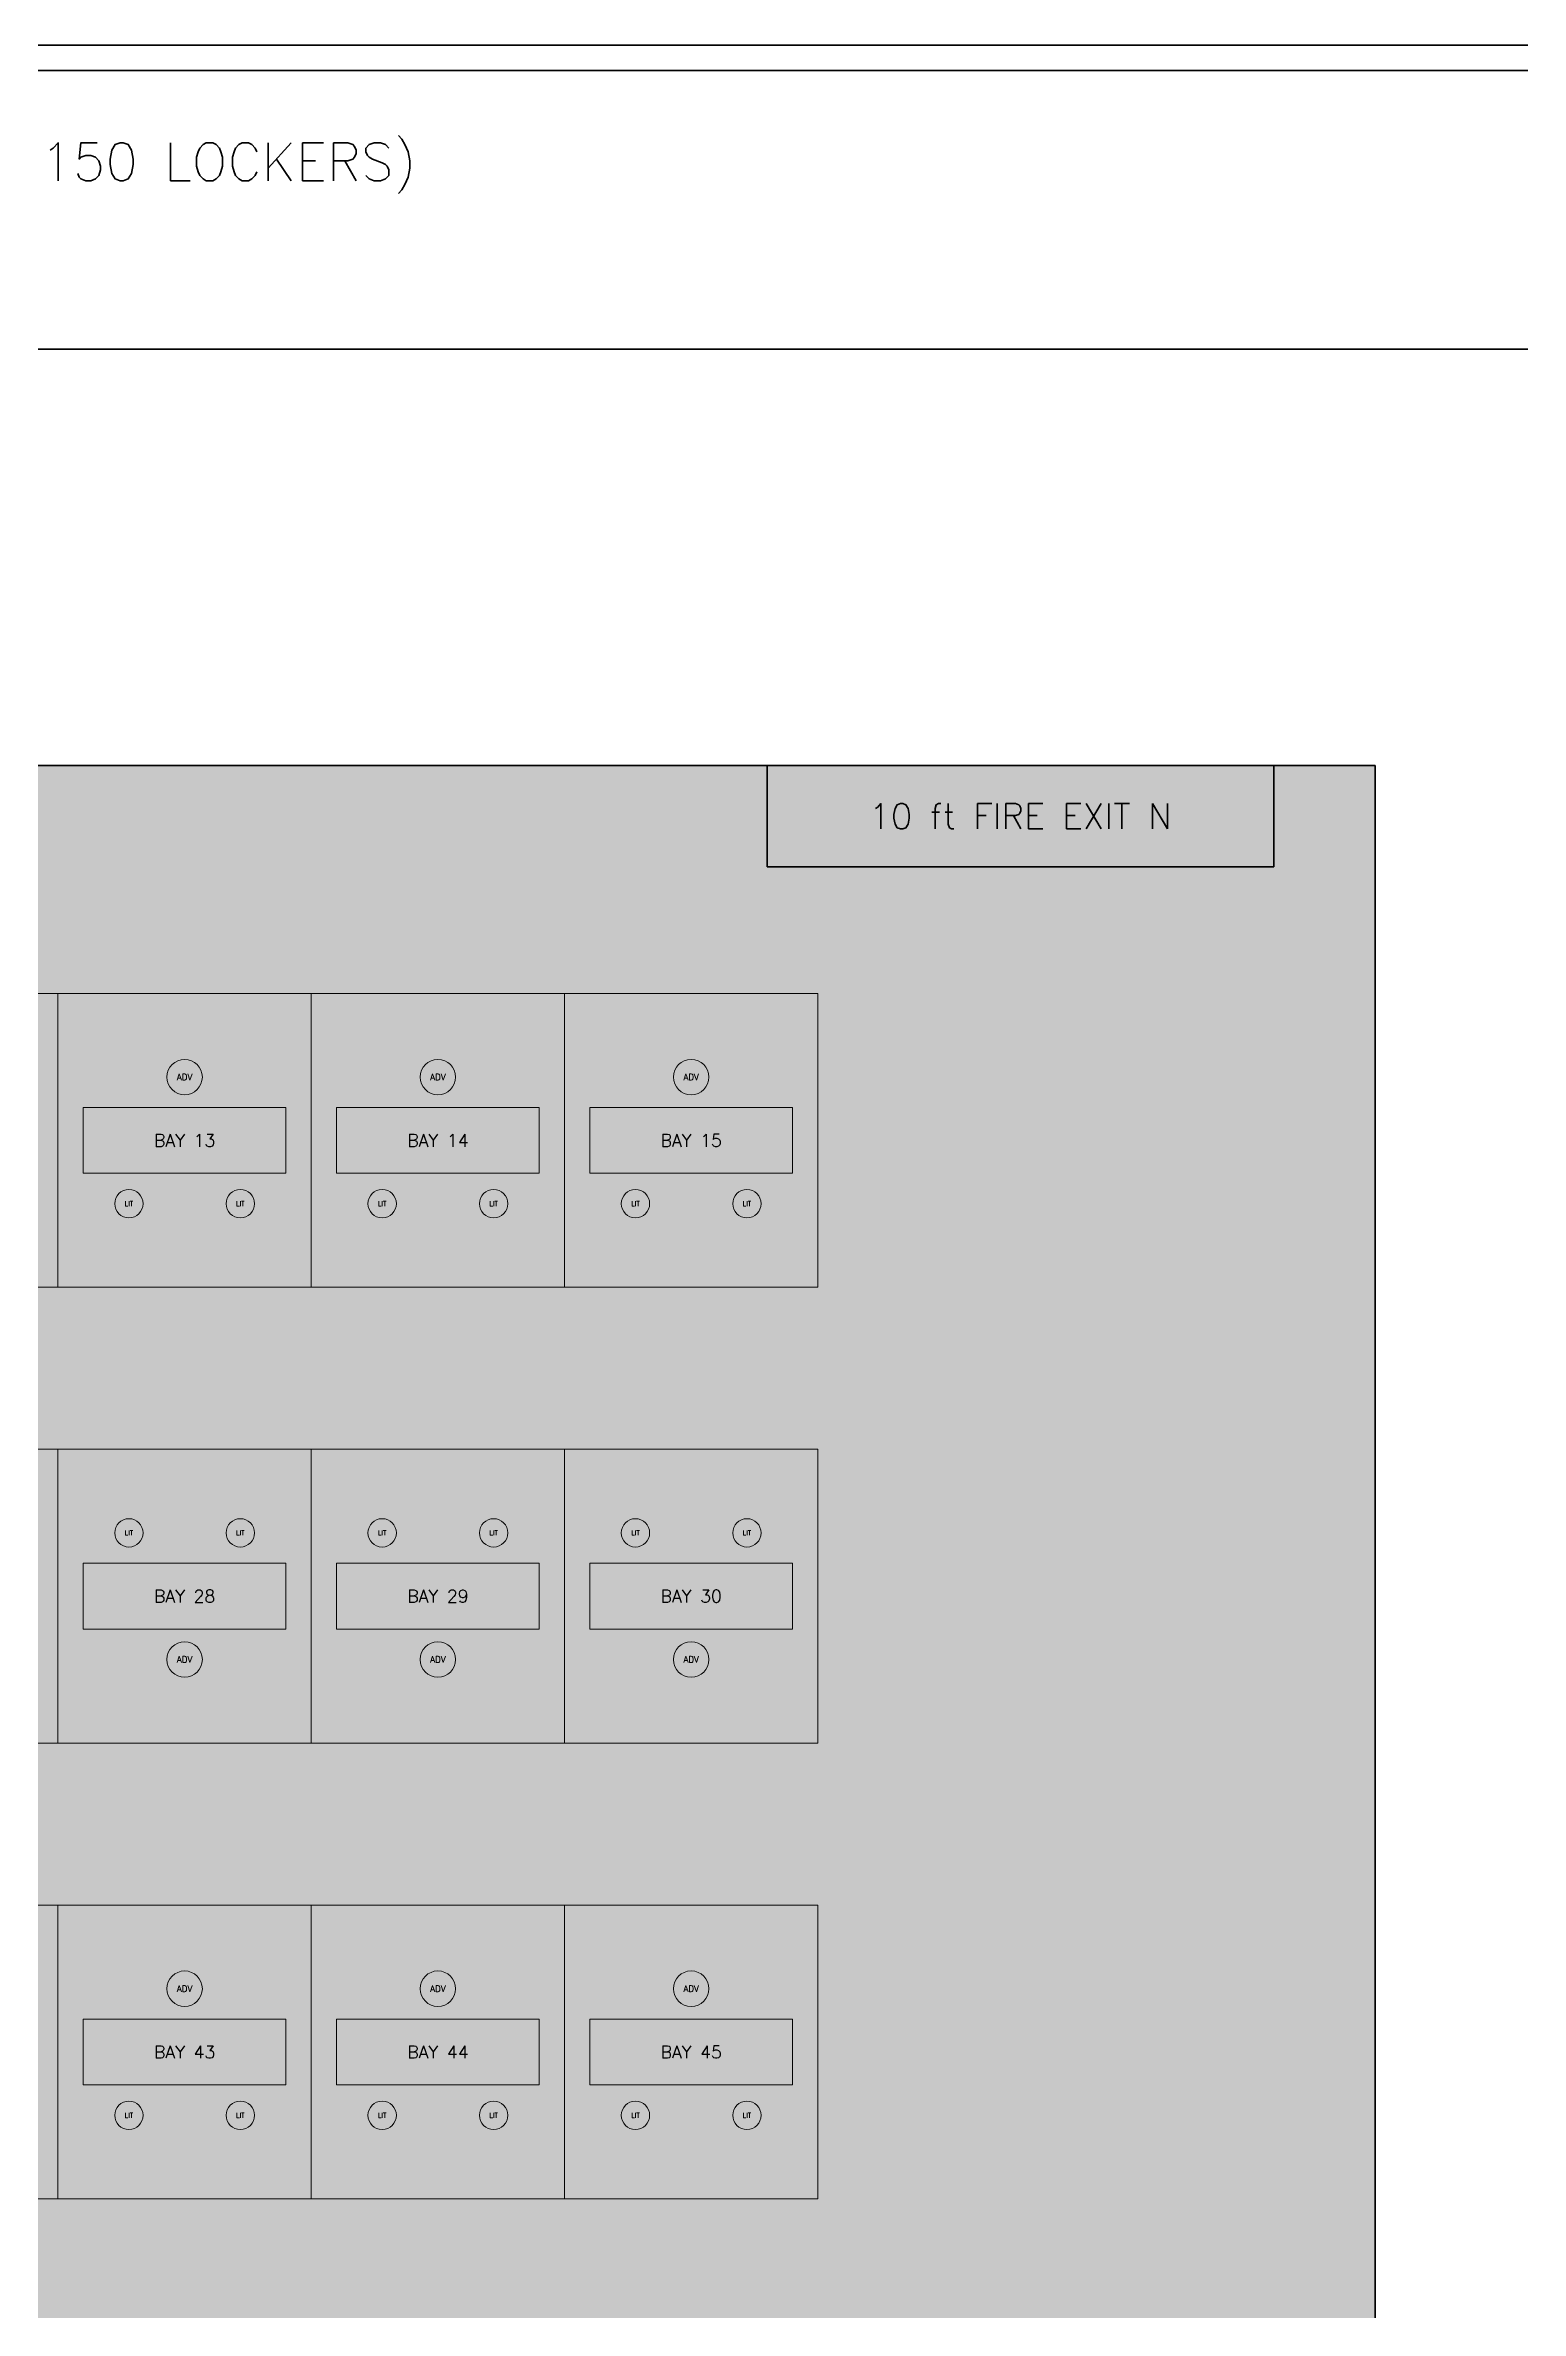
# Model space of a CAD drawing. Header units: inches. Extents: x 0 to 1800, y 0 to 1191.
# Drawn here: x 1101 to 1450, y 654 to 1191 of the extents above; entities that cross this region are included whole.
import ezdxf
from ezdxf.enums import TextEntityAlignment as Align

# ---------------------------------------------------------------- set-up
doc = ezdxf.new("R2010")
doc.units = ezdxf.units.IN
doc.header["$MEASUREMENT"] = 0
for name, color, linetype in [('A-BAY', 3, 'Continuous'), ('A-DOOR', 2, 'Continuous'), ('A-FURN', 1, 'Continuous'), ('A-HATCH', 8, 'Continuous'), ('A-JALI', 6, 'Continuous'), ('A-TEXT-TTL', 7, 'Continuous'), ('A-TTLB', 7, 'Continuous'), ('A-WALL', 7, 'Continuous')]:
    doc.layers.add(name, color=color, linetype=linetype)
doc.styles.add('SIMPLEX', font='simplex.shx')

msp = doc.modelspace()

# ---------------------------------------------------------------- hatches: boundary and pattern name
at = {"layer": 'A-HATCH'}
h = msp.add_hatch(dxfattribs=at)
h.set_pattern_fill('ANSI31')
h.paths.add_polyline_path([(336, 132), (1416, 132), (1416, 1020), (336, 1020)])
h = msp.add_hatch(dxfattribs=at)
h.set_pattern_fill('SOLID')
h.paths.add_polyline_path([(345, 141), (1407, 141), (1407, 1011), (345, 1011)])

# ---------------------------------------------------------------- linework, layer by layer
at = {"layer": 'A-BAY', "lineweight": 15}
for p, q in [((1104, 896.4), (1104, 966)), ((1164, 896.4), (1164, 966)), ((1224, 896.4), (1224, 966)), ((1284, 896.4), (1284, 966)), ((1044, 896.4), (1104, 896.4)), ((1104, 896.4), (1164, 896.4)), ((1164, 896.4), (1224, 896.4)), ((1224, 896.4), (1284, 896.4)), ((1104, 788.4), (1104, 858)), ((1164, 788.4), (1164, 858)), ((1224, 788.4), (1224, 858)), ((1284, 788.4), (1284, 858)), ((1044, 788.4), (1104, 788.4)), ((1104, 788.4), (1164, 788.4)), ((1164, 788.4), (1224, 788.4)), ((1224, 788.4), (1284, 788.4)), ((1104, 680.4), (1104, 750)), ((1164, 680.4), (1164, 750)), ((1224, 680.4), (1224, 750)), ((1284, 680.4), (1284, 750)), ((1044, 680.4), (1104, 680.4)), ((1104, 680.4), (1164, 680.4)), ((1164, 680.4), (1224, 680.4)), ((1224, 680.4), (1284, 680.4))]:
    msp.add_line(p, q, dxfattribs=at)
at = {"layer": 'A-DOOR', "lineweight": 40}
for p, q in [((1392, 1020), (1272, 1020)), ((1272, 1020), (1272, 996)), ((1392, 996), (1392, 1020)), ((1272, 996), (1392, 996))]:
    msp.add_line(p, q, dxfattribs=at)
at = {"layer": 'A-FURN', "lineweight": 20}
for p, q in [((1158, 939), (1110, 939)), ((1110, 939), (1110, 923.4)), ((1158, 923.4), (1158, 939)), ((1218, 939), (1170, 939)), ((1170, 939), (1170, 923.4)), ((1218, 923.4), (1218, 939)), ((1278, 939), (1230, 939)), ((1230, 939), (1230, 923.4)), ((1278, 923.4), (1278, 939)), ((1110, 923.4), (1158, 923.4)), ((1170, 923.4), (1218, 923.4)), ((1230, 923.4), (1278, 923.4)), ((1158, 831), (1110, 831)), ((1110, 831), (1110, 815.4)), ((1158, 815.4), (1158, 831)), ((1218, 831), (1170, 831)), ((1170, 831), (1170, 815.4)), ((1218, 815.4), (1218, 831)), ((1278, 831), (1230, 831)), ((1230, 831), (1230, 815.4)), ((1278, 815.4), (1278, 831)), ((1110, 815.4), (1158, 815.4)), ((1170, 815.4), (1218, 815.4)), ((1230, 815.4), (1278, 815.4)), ((1158, 723), (1110, 723)), ((1110, 723), (1110, 707.4)), ((1158, 707.4), (1158, 723)), ((1218, 723), (1170, 723)), ((1170, 723), (1170, 707.4)), ((1218, 707.4), (1218, 723)), ((1278, 723), (1230, 723)), ((1230, 723), (1230, 707.4)), ((1278, 707.4), (1278, 723)), ((1110, 707.4), (1158, 707.4)), ((1170, 707.4), (1218, 707.4)), ((1230, 707.4), (1278, 707.4))]:
    msp.add_line(p, q, dxfattribs=at)
at = {"layer": 'A-FURN', "lineweight": 18}
for centre in [(1134, 946.2), (1194, 946.2), (1254, 946.2), (1134, 808.2), (1194, 808.2), (1254, 808.2), (1134, 730.2), (1194, 730.2), (1254, 730.2)]:
    msp.add_circle(centre, 4.2, dxfattribs=at)
at = {"layer": 'A-FURN', "lineweight": 15}
for centre in [(1120.8, 916.2), (1147.2, 916.2), (1180.8, 916.2), (1207.2, 916.2), (1240.8, 916.2), (1267.2, 916.2), (1120.8, 838.2), (1147.2, 838.2), (1180.8, 838.2), (1207.2, 838.2), (1240.8, 838.2), (1267.2, 838.2), (1120.8, 700.2), (1147.2, 700.2), (1180.8, 700.2), (1207.2, 700.2), (1240.8, 700.2), (1267.2, 700.2)]:
    msp.add_circle(centre, 3.36, dxfattribs=at)
at = {"layer": 'A-JALI', "lineweight": 20}
for p, q in [((1044, 966), (1104, 966)), ((1104, 966), (1164, 966)), ((1104, 896.4), (1104, 966)), ((1164, 966), (1224, 966)), ((1164, 896.4), (1164, 966)), ((1224, 966), (1284, 966)), ((1224, 896.4), (1224, 966)), ((1044, 858), (1104, 858)), ((1104, 858), (1164, 858)), ((1104, 788.4), (1104, 858)), ((1164, 858), (1224, 858)), ((1164, 788.4), (1164, 858)), ((1224, 858), (1284, 858)), ((1224, 788.4), (1224, 858)), ((1044, 750), (1104, 750)), ((1104, 750), (1164, 750)), ((1104, 680.4), (1104, 750)), ((1164, 750), (1224, 750)), ((1164, 680.4), (1164, 750)), ((1224, 750), (1284, 750)), ((1224, 680.4), (1224, 750))]:
    msp.add_line(p, q, dxfattribs=at)
at = {"layer": 'A-TTLB', "lineweight": 50}
msp.add_line((1800, 1190.66), (0, 1190.66), dxfattribs=at)
at = {"layer": 'A-TTLB', "lineweight": 25}
msp.add_line((1794, 1184.66), (6, 1184.66), dxfattribs=at)
at = {"layer": 'A-TTLB', "lineweight": 35}
for p, q in [((1794, 1184.66), (6, 1184.66)), ((6, 1118.66), (1794, 1118.66))]:
    msp.add_line(p, q, dxfattribs=at)
at = {"layer": 'A-WALL', "lineweight": 50}
for p, q in [((1416, 1020), (336, 1020)), ((1416, 132), (1416, 1020))]:
    msp.add_line(p, q, dxfattribs=at)

# ---------------------------------------------------------------- texts
at = {"layer": 'A-BAY', "style": 'SIMPLEX'}
for s, p in [('BAY 13', (1134, 931.2)), ('BAY 14', (1194, 931.2)), ('BAY 15', (1254, 931.2)), ('BAY 28', (1134, 823.2)), ('BAY 29', (1194, 823.2)), ('BAY 30', (1254, 823.2)), ('BAY 43', (1134, 715.2)), ('BAY 44', (1194, 715.2)), ('BAY 45', (1254, 715.2))]:
    msp.add_text(s, height=3, dxfattribs=at).set_placement(p, align=Align.MIDDLE_CENTER)
at = {"layer": 'A-DOOR', "style": 'SIMPLEX'}
msp.add_text('10 ft FIRE EXIT N', height=6, dxfattribs=at).set_placement((1332, 1008), align=Align.MIDDLE_CENTER)
at = {"layer": 'A-FURN', "style": 'SIMPLEX'}
for s, height, p in [('ADV', 1.5, (1134, 946.2)), ('ADV', 1.5, (1194, 946.2)), ('ADV', 1.5, (1254, 946.2)), ('LIT', 1.125, (1120.8, 916.2)), ('LIT', 1.125, (1147.2, 916.2)), ('LIT', 1.125, (1180.8, 916.2)), ('LIT', 1.125, (1207.2, 916.2)), ('LIT', 1.125, (1240.8, 916.2)), ('LIT', 1.125, (1267.2, 916.2)), ('LIT', 1.125, (1120.8, 838.2)), ('LIT', 1.125, (1147.2, 838.2)), ('LIT', 1.125, (1180.8, 838.2)), ('LIT', 1.125, (1207.2, 838.2)), ('LIT', 1.125, (1240.8, 838.2)), ('LIT', 1.125, (1267.2, 838.2)), ('ADV', 1.5, (1134, 808.2)), ('ADV', 1.5, (1194, 808.2)), ('ADV', 1.5, (1254, 808.2)), ('ADV', 1.5, (1134, 730.2)), ('ADV', 1.5, (1194, 730.2)), ('ADV', 1.5, (1254, 730.2)), ('LIT', 1.125, (1120.8, 700.2)), ('LIT', 1.125, (1147.2, 700.2)), ('LIT', 1.125, (1180.8, 700.2)), ('LIT', 1.125, (1207.2, 700.2)), ('LIT', 1.125, (1240.8, 700.2)), ('LIT', 1.125, (1267.2, 700.2))]:
    msp.add_text(s, height=height, dxfattribs=at).set_placement(p, align=Align.MIDDLE_CENTER)
at = {"layer": 'A-TEXT-TTL', "style": 'SIMPLEX'}
msp.add_text('SHEET 02 OF 16  -  OPTION 1 - PLOT 1 GROUND FLOOR PLAN (115 BAYS + 150 LOCKERS)', height=9, dxfattribs=at).set_placement((900, 1163.06), align=Align.MIDDLE_CENTER)

doc.saveas('drawing.dxf')
